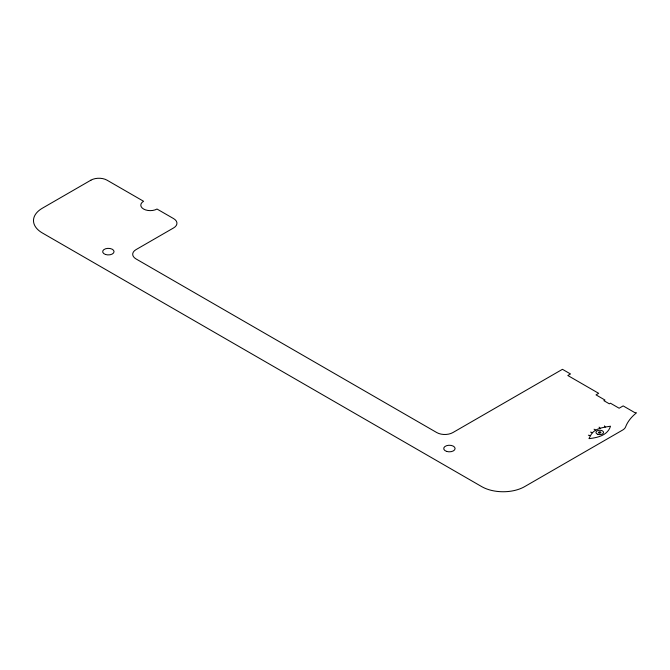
<?xml version="1.0" encoding="UTF-8"?>
<svg xmlns="http://www.w3.org/2000/svg" width="670" height="670" viewBox="0 0 670 670"><rect width="100%" height="100%" fill="white"/><g stroke="black" fill="none" stroke-linecap="round" stroke-linejoin="round"><path stroke-width="1" d="M590.496 435.642L588.964 438.641C597.431 437.719 607.64 435.475 610.512 426.204C603.293 427.443 594.156 428.197 590.496 435.642L588.369 435.207M590.538 432.1L592.548 432.686M594.072 429.194L595.672 430.106M599.089 427.133L600.119 428.298M604.474 425.877L605.186 427.117M90.911 180.171L42.403 208.186A30.385 17.537 0 0 0 42.403 232.993L481.696 486.613A30.385 17.537 0 0 0 524.669 486.613L622.547 430.106A11.398 6.583 0 0 0 625.621 426.865A65.459 37.796 0 0 1 636.5 412.821L634.549 412.477L623.159 405.903L619.13 408.223L610.429 403.198L609.34 403.826L603.879 400.677L604.968 400.049L596.007 394.873L598.679 393.332L567.825 375.51L570.505 373.96L562.448 369.312L452.887 432.569A11.39 6.574 0 0 1 436.773 432.569L136.018 258.922A11.39 6.574 0 0 1 136.018 249.625L173.614 227.917A11.39 6.574 0 0 0 173.614 218.613L157.006 209.032A9.497 5.477 0 0 1 143.581 209.032A9.497 5.477 0 0 1 143.581 201.276L107.024 180.171A11.39 6.574 0 0 0 90.911 180.171M599.064 432.954A1.139 0.662 0 0 0 600.873 432.493A1.139 0.662 0 0 0 599.273 431.823A1.139 0.662 0 0 0 599.064 432.954M597.833 434.319A3.794 2.194 0 0 0 603.536 432.418A3.794 2.194 0 0 0 597.833 430.525A3.794 2.194 0 0 0 597.833 434.319M105.508 254.483A5.695 3.291 0 0 0 114.051 251.635A5.695 3.291 0 0 0 105.508 248.788A5.695 3.291 0 0 0 105.508 254.483M446.555 451.387A5.695 3.291 0 0 0 455.097 448.54A5.695 3.291 0 0 0 446.555 445.692A5.695 3.291 0 0 0 446.555 451.387"/></g></svg>
